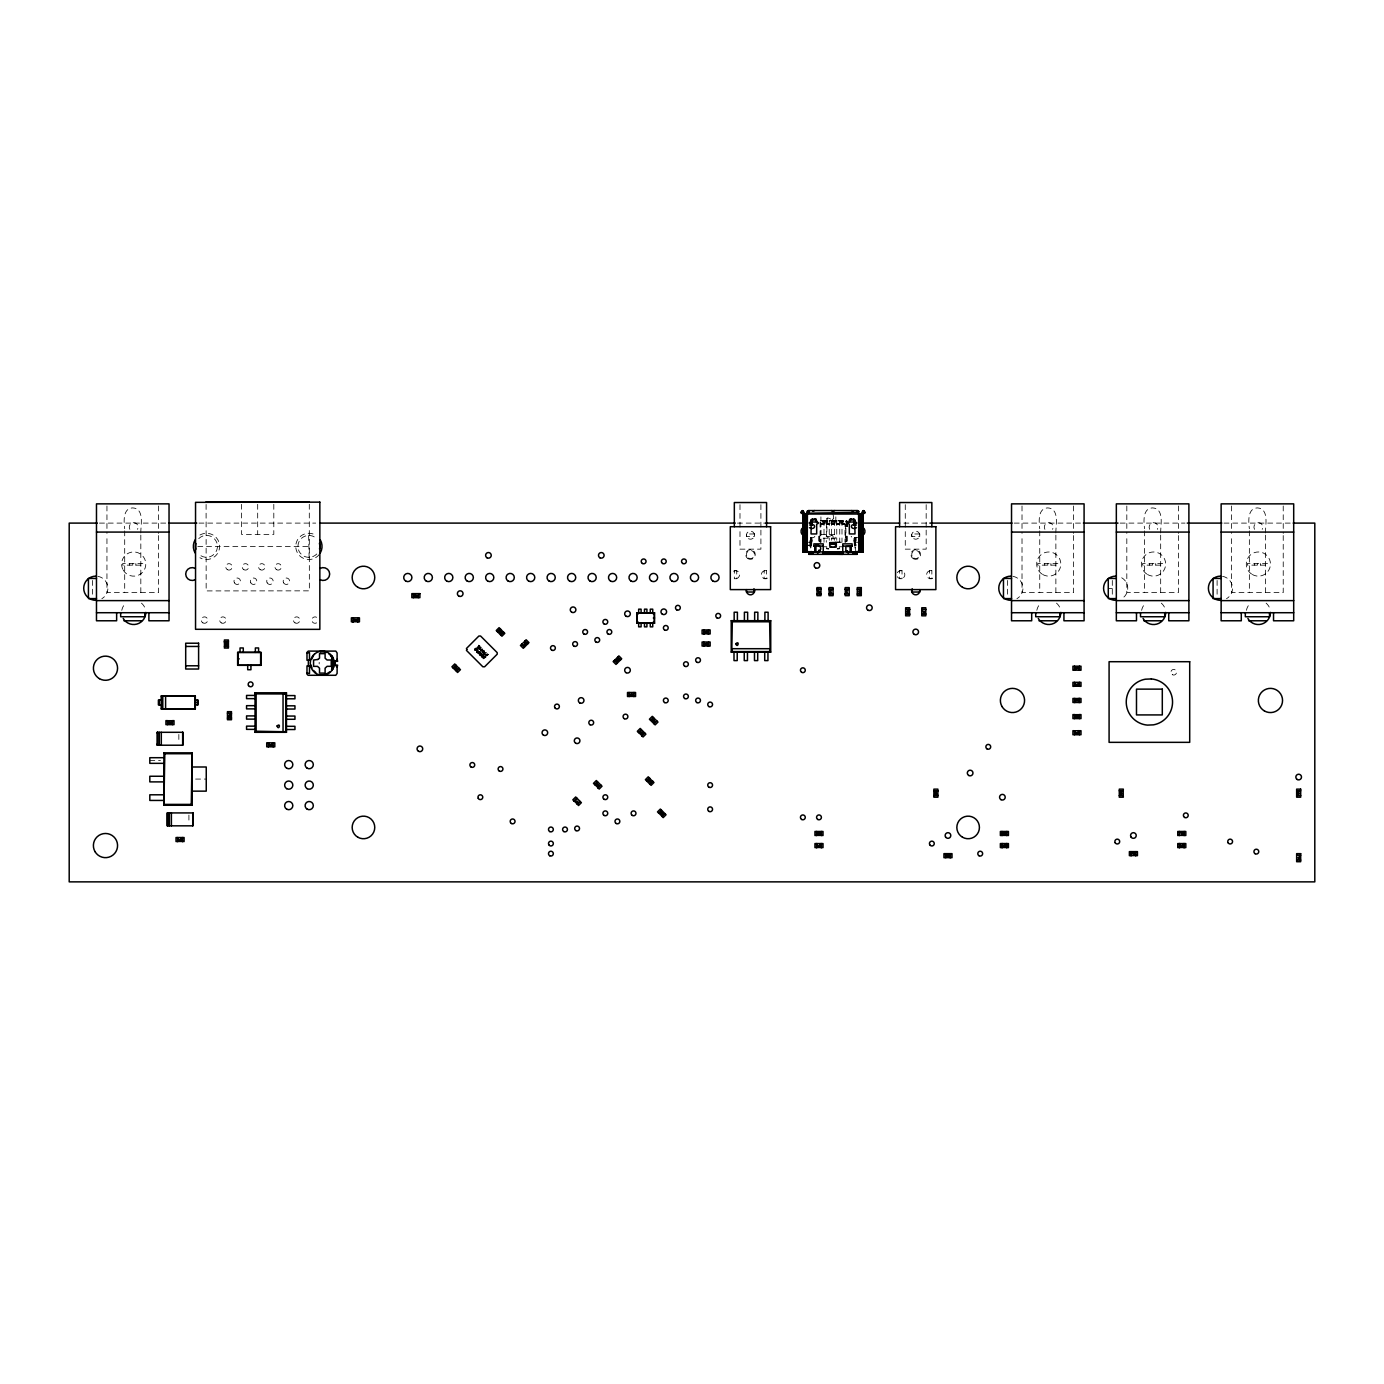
<?xml version="1.0" encoding="UTF-8"?>
<svg xmlns="http://www.w3.org/2000/svg" width="1384" height="1384" viewBox="0 0 1384 1384"><rect width="100%" height="100%" fill="white"/><g stroke="black" fill="none" stroke-linecap="round" stroke-linejoin="round"><path stroke-width="0.75" stroke-dasharray="5 3.75" d="M854.412 541.404L854.464 537.494L854.776 545.313L856.16 545.313L856.16 537.494M854.776 545.313L854.949 537.494L855.156 545.313L856.367 546.299M810.868 545.313L811.059 537.494L811.232 545.313L807.408 545.313L810.868 545.313L810.92 537.494M855.156 545.313L855.364 537.494L855.347 551.922M811.059 537.494L810.799 545.313L809.64 546.299M811.232 545.313L811.56 537.494L811.595 541.404M811.647 545.313L812.079 537.494L812.079 541.404M814.865 536.283L813.965 537.442L809.865 537.494L809.865 545.313M832.926 513.983C836.126 526.352 828.411 514.71 826.473 519.069L826.283 542.251M833.082 518.896L832.078 520.159M827.234 518.066L826.681 536.542M828.411 537.165L826.473 536.231M831.438 535.331L833.047 536.058L833.082 542.078M820.504 520.54L844.984 520.471M822.598 520.695L843.427 520.695M820.504 520.955L843.427 520.955M822.598 521.284L843.427 521.284M822.598 521.664L843.427 521.664M822.598 522.097L843.427 522.097M99.475 523.1L166.512 523.1M198.95 523.1L315.725 523.1M737.413 523.1L765.525 523.1M821.75 523.1L843.375 523.1M903.925 523.1L929.875 523.1M1014.212 523.1L1081.25 523.1M1120.175 523.1L1185.05 523.1M1223.975 523.1L1291.013 523.1M821.041 523.706L824.016 523.706L821.041 523.931M826.283 523.706L829.258 523.706L826.283 523.931M834.5 523.706L831.507 523.706L834.5 523.931M836.749 523.706L839.742 523.706L836.749 523.931M841.991 523.706L844.984 523.706L841.991 523.931M821.041 524.103L824.016 524.103M826.283 524.103L829.258 524.103M831.507 524.103L834.5 524.103M836.749 524.103L839.742 524.103M841.991 524.103L844.984 524.103M824.016 524.294L821.041 524.501L821.041 542.251M826.283 524.294L829.258 524.501M831.507 524.501L834.5 524.294M836.749 524.294L839.742 524.501M841.991 524.294L844.984 524.501L844.984 542.251M820.92 534.587L835.832 534.587L835.832 538.22L820.92 538.22M860.225 537.494L852.042 537.442L851.143 536.283M835.054 542.078L840.918 542.078M805.817 542.251L811.56 542.251M837.112 542.251L841.316 542.251M854.447 542.251L860.191 542.251M197.791 546.369L308.892 546.403M823.532 546.767L826.767 546.767L826.767 551.922M842.475 546.767L839.258 546.767L839.258 554.344M826.767 548.514L828.774 548.687M837.233 548.514L839.258 548.687M826.767 548.877L828.774 549.085M837.233 549.085L839.258 548.877M1108.273 588.511L1112.303 588.511M149.818 760.525L160.475 760.525M195.594 779.071L206.251 779.071M832.043 535.297L827.234 537.234M854.361 545.313L853.945 537.494L853.945 541.404M308.649 535.435L309.116 557.354M810.643 537.494L810.661 548.047M309.289 504.26L309.359 590.847L206.164 590.916L206.095 502.323M1283.227 505.973L1283.227 533.428M1283.227 535.539L1283.227 592.56L1231.622 592.56L1231.622 535.539M1265.478 532.978C1265.218 525.868 1269.509 508.62 1257.416 507.893C1247.157 508.136 1248.576 522.149 1249.354 528.723M1265.478 535.106L1265.478 592.56M1260.513 563.53L1260.513 565.139M1257.416 563.53L1257.416 565.139M1254.336 563.53L1254.336 565.139M1249.354 530.851L1249.354 592.56M1231.622 505.973L1231.622 533.428M1217.107 580.45L1217.107 597.248M1178.407 505.973L1178.407 533.428M1178.407 535.539L1178.407 592.56L1126.818 592.56L1126.818 535.539M1160.674 532.978C1160.415 525.868 1164.705 508.62 1152.612 507.893C1142.354 508.136 1143.755 522.149 1144.551 528.723M1160.674 535.106L1160.674 592.56M1155.709 563.53L1155.709 565.139M1152.612 563.53L1152.612 565.139M1149.533 563.53L1149.533 565.139M1144.551 530.851L1144.551 592.56M1126.818 505.973L1126.818 533.428M1112.303 580.45L1112.303 597.248M1073.603 505.973L1073.603 533.428M1073.603 535.539L1073.603 592.56L1022.015 592.56L1022.015 535.539M1055.871 532.978C1055.594 525.868 1059.884 508.62 1047.809 507.893C1037.55 508.136 1038.951 522.149 1039.747 528.723M1055.871 535.106L1055.871 592.56M1050.889 563.53L1050.889 565.139M1047.809 563.53L1047.809 565.139M1044.712 563.53L1044.712 565.139M1039.747 530.851L1039.747 592.56M1022.015 505.973L1022.015 533.428M1007.5 580.45L1007.5 597.248M926.173 504.658L926.173 527.961M926.173 530.089L926.173 549.154L905.274 549.154L905.274 530.089M905.274 504.658L905.274 527.961M855.087 537.494L854.931 548.047M847.06 536.196L847.06 542.251M846.904 536.196L846.904 542.251M846.645 536.196L846.645 542.251M846.316 536.196L846.316 542.251M845.918 528.134L845.918 542.251M845.503 524.103L845.503 542.251M841.991 520.471L841.991 542.251M839.742 520.471L839.742 542.251M836.749 520.471L836.749 540.279M835.832 516.855L835.832 520.471M834.5 520.471L834.5 540.279M831.507 520.471L831.507 540.279M829.258 520.471L829.258 540.279M824.016 520.471L824.016 542.251M820.92 516.855L820.92 520.471M820.504 522.097L820.504 542.251M820.089 522.097L820.089 542.251M819.709 536.196L819.709 542.251M819.363 536.196L819.363 542.251M819.12 536.196L819.12 542.251M818.947 536.196L818.947 542.251M811.076 542.251L811.076 551.922M760.906 504.658L760.906 527.961M760.906 530.089L760.906 549.154L739.99 549.154L739.99 530.089M739.99 504.658L739.99 527.961M273.807 504.312L273.807 534.397L241.56 534.397L241.56 504.312M257.683 504.312L257.683 534.397M188.916 815.072L188.916 823.688M178.847 734.454L178.847 743.052M158.555 505.973L158.555 533.428M158.555 535.539L158.555 592.56L106.949 592.56L106.949 535.539M140.822 532.978C140.545 525.868 144.836 508.62 132.76 507.893C122.484 508.136 123.903 522.149 124.698 528.723M140.822 535.106L140.822 592.56M135.84 563.53L135.84 565.139M132.76 563.53L132.76 565.139M129.663 563.53L129.663 565.139M124.698 530.851L124.698 592.56M106.949 505.973L106.949 533.428M92.451 580.45L92.451 597.248M319.323 554.379A13.148 13.148 0 0 1 301.366 557.164A13.148 13.148 0 0 1 297.802 539.345A13.148 13.148 0 0 1 315.465 535.02M199.936 535.02A13.148 13.148 0 0 1 219.641 546.403A13.148 13.148 0 0 1 199.936 557.769M897.316 572.682A4.031 4.031 0 0 1 903.406 571.609A4.031 4.031 0 0 1 903.406 577.785A4.031 4.031 0 0 1 897.316 576.713M932.66 578.183A4.031 4.031 0 0 1 926.605 574.689A4.031 4.031 0 0 1 932.66 571.194M733.52 571.194A4.031 4.031 0 0 1 739.575 574.689A4.031 4.031 0 0 1 733.52 578.183M767.376 578.183A4.031 4.031 0 0 1 761.338 574.689A4.031 4.031 0 0 1 767.376 571.194M316.625 622.869A3.218 3.218 0 0 1 311.798 620.084A3.218 3.218 0 0 1 316.625 617.299M1012.932 576.332A12.093 12.093 0 0 1 1016.911 598.718M1036.841 610.344A12.093 12.093 0 0 1 1040.993 603.147M1056.511 603.147A12.093 12.093 0 0 1 1060.663 610.344M1121.715 577.768A12.093 12.093 0 0 1 1121.715 598.718M1141.644 610.344A12.093 12.093 0 0 1 1145.796 603.147M1161.314 603.147A12.093 12.093 0 0 1 1165.466 610.344M1222.556 576.332A12.093 12.093 0 0 1 1226.518 598.718M1246.448 610.344A12.093 12.093 0 0 1 1250.617 603.147M1266.118 603.147A12.093 12.093 0 0 1 1270.27 610.344M97.883 576.332A12.093 12.093 0 0 1 101.845 598.718M121.792 610.344A12.093 12.093 0 0 1 125.944 603.147M141.462 603.147A12.093 12.093 0 0 1 145.614 610.344M1044.903 529.345A4.429 4.429 0 0 1 1048.743 522.685A4.429 4.429 0 0 1 1052.584 529.345M1149.723 529.345A4.429 4.429 0 0 1 1153.564 522.685A4.429 4.429 0 0 1 1157.405 529.345M1254.527 529.345A4.429 4.429 0 0 1 1258.367 522.685A4.429 4.429 0 0 1 1262.208 529.345M129.854 529.345A4.429 4.429 0 0 1 133.694 522.685A4.429 4.429 0 0 1 137.535 529.345M319.202 663.922A6.193 6.193 0 0 1 319.22 662.313M316.798 553.981A10.968 10.968 0 0 1 297.923 546.628L298.235 543.791A10.968 10.968 0 0 1 316.469 538.48M198.742 538.601A10.968 10.968 0 0 1 214.243 538.601A10.968 10.968 0 0 1 214.243 554.102A10.968 10.968 0 0 1 198.742 554.102M855.364 537.494L855.312 545.313L855.364 537.494M810.747 545.313L807.166 545.331L810.643 545.331M754.488 533.982L746.426 533.982L746.426 536.404L754.488 536.404L754.488 533.982M919.755 533.982L911.693 533.982L911.693 536.404L919.755 536.404L919.755 533.982M142.829 563.53L122.674 563.53L122.674 565.139L142.829 565.139L142.829 563.53M1057.878 563.53L1037.723 563.53L1037.723 565.139L1057.878 565.139L1057.878 563.53M1162.698 563.53L1142.544 563.53L1142.544 565.139L1162.698 565.139L1162.698 563.53M1267.502 563.53L1247.347 563.53L1247.347 565.139L1267.502 565.139L1267.502 563.53M736.738 570.658L734.333 570.658L734.333 578.72L736.738 578.72L736.738 570.658M766.58 570.658L764.158 570.658L764.158 578.72L766.58 578.72L766.58 570.658M902.022 570.658L899.6 570.658L899.6 578.72L902.022 578.72L902.022 570.658M931.847 570.658L929.425 570.658L929.425 578.72L931.847 578.72L931.847 570.658M913.302 558.721A4.844 4.844 0 0 0 920.568 554.534A4.844 4.844 0 0 0 913.302 550.348A4.844 4.844 0 0 0 913.302 558.721M748.035 558.721A4.844 4.844 0 0 0 755.283 554.534A4.844 4.844 0 0 0 748.035 550.348A4.844 4.844 0 0 0 748.035 558.721M1172.3 674.683A2.82 2.82 0 0 0 1176.538 672.243A2.82 2.82 0 0 0 1172.3 669.804A2.82 2.82 0 0 0 1172.3 674.683M913.717 538.687A4.031 4.031 0 0 0 919.755 535.193A4.031 4.031 0 0 0 913.717 531.698A4.031 4.031 0 0 0 913.717 538.687M748.433 538.687A4.031 4.031 0 0 0 754.488 535.193A4.031 4.031 0 0 0 748.433 531.698A4.031 4.031 0 0 0 748.433 538.687M227.374 569.672A3.218 3.218 0 0 0 232.218 566.869A3.218 3.218 0 0 0 227.374 564.084A3.218 3.218 0 0 0 227.374 569.672M234.415 582.837A3.218 3.218 0 0 0 240.003 582.837A3.218 3.218 0 0 0 237.218 577.993A3.218 3.218 0 0 0 234.415 582.837M243.826 569.672A3.218 3.218 0 0 0 248.67 566.869A3.218 3.218 0 0 0 243.826 564.084A3.218 3.218 0 0 0 243.826 569.672M250.781 582.837A3.218 3.218 0 0 0 256.369 582.837A3.218 3.218 0 0 0 253.583 577.993A3.218 3.218 0 0 0 250.781 582.837M260.192 569.672A3.218 3.218 0 0 0 265.036 566.869A3.218 3.218 0 0 0 260.192 564.084A3.218 3.218 0 0 0 260.192 569.672M267.147 582.837A3.218 3.218 0 0 0 272.735 582.837A3.218 3.218 0 0 0 269.949 577.993A3.218 3.218 0 0 0 267.147 582.837M276.558 569.672A3.218 3.218 0 0 0 281.402 566.869A3.218 3.218 0 0 0 276.558 564.084A3.218 3.218 0 0 0 276.558 569.672M283.599 582.837A3.218 3.218 0 0 0 289.187 582.837A3.218 3.218 0 0 0 286.401 577.993A3.218 3.218 0 0 0 283.599 582.837M202.877 622.869A3.218 3.218 0 0 0 207.704 620.084A3.218 3.218 0 0 0 202.877 617.299A3.218 3.218 0 0 0 202.877 622.869M221.25 622.869A3.218 3.218 0 0 0 226.094 620.084A3.218 3.218 0 0 0 221.25 617.299A3.218 3.218 0 0 0 221.25 622.869M295.017 622.869A3.218 3.218 0 0 0 299.861 620.084A3.218 3.218 0 0 0 295.017 617.299A3.218 3.218 0 0 0 295.017 622.869M1042.706 574.516A12.093 12.093 0 0 0 1060.836 564.049A12.093 12.093 0 0 0 1042.706 553.583A12.093 12.093 0 0 0 1042.706 574.516M1147.509 574.516A12.093 12.093 0 0 0 1165.657 564.049A12.093 12.093 0 0 0 1147.509 553.583A12.093 12.093 0 0 0 1147.509 574.516M1252.312 574.516A12.093 12.093 0 0 0 1270.46 564.049A12.093 12.093 0 0 0 1252.312 553.583A12.093 12.093 0 0 0 1252.312 574.516M123.228 570.104A12.093 12.093 0 0 0 144.178 570.104A12.093 12.093 0 0 0 133.694 551.957A12.093 12.093 0 0 0 123.228 570.104M748.433 558.029A4.031 4.031 0 0 0 754.488 554.534A4.031 4.031 0 0 0 748.433 551.04A4.031 4.031 0 0 0 748.433 558.029M913.717 558.029A4.031 4.031 0 0 0 919.755 554.534A4.031 4.031 0 0 0 913.717 551.04A4.031 4.031 0 0 0 913.717 558.029"/><path stroke-width="1.5" d="M863.235 525.384L863.235 514.035L865.138 512.461L863.581 510.592M863.201 525.245L863.235 514.035L802.772 514.035L800.834 512.426L802.391 510.558L805.194 513.983L804.986 551.922L805.938 551.472M802.772 525.384L802.772 514.035L802.772 551.922L863.235 551.922L863.235 537.407L863.097 551.922L862.941 539.552M803.412 547.804L803.36 551.922L803.101 537.494L802.928 551.922L802.928 514.035L802.772 525.314L802.928 514.035L803.101 525.228L803.36 514.035L803.412 517.772M524.813 644.806C524.83 641.224 524.778 646.57 525.557 644.079M227.114 642.487L225.557 642.263L227.218 642.263M935.065 794.676L936.743 794.745L935.169 794.918M1297.863 794.676L1298.832 794.779L1297.984 795.004M1299.507 856.021L1299.386 855.935M1004.957 845.088L1003.919 846.368L1004.888 844.932M1182.334 845.088L1181.296 846.368L1182.334 846.368L1181.4 846.264L1182.247 844.932M830.244 593.269L831.23 593.234L830.383 593.442M1120.486 794.814L1121.473 794.779L1120.625 795.004M836.317 545.071L834.293 547.078M860.813 514.035L863.633 510.558M731.219 620.689L732.309 621.779L731.773 651.587L770.179 651.587L769.642 621.779L770.732 620.689L770.732 652.123L731.219 652.123L731.219 620.689L770.732 620.689M706.567 631.537C706.532 634.564 705.927 630.377 706.446 631.277M706.567 643.629L705.632 644.806L706.584 644.615M1076.596 733.382C1079.036 730.683 1075.195 734.264 1077.531 733.347M807.201 513.464L807.426 511.059L808.827 510.558L857.198 510.558L858.807 511.561M846.904 526.128L846.904 521.284M230.159 716.774L230.263 717.621M924.46 612.852L924.564 613.7M1120.538 792.167L1120.625 791.267M271.212 745.474C269.378 746.08 272.735 742.637 270.382 745.474M631.986 695.131C631.242 694.768 632.263 693.211 631.986 695.166M819.743 593.598L819.76 592.698M818.532 832.857C819.536 833.306 818.238 835.711 819.345 832.822M1003.954 832.857L1004.888 832.701L1003.988 834.016M1076.423 667.642C1077.755 667.711 1076.043 670.6 1077.34 667.538M1077.427 684.976C1075.679 685.305 1078.897 682.053 1076.596 685.011M1076.51 699.82C1077.461 700.096 1076.268 702.795 1077.34 699.785M1076.423 716.012C1077.582 716.185 1076.181 718.971 1077.34 715.909M1132.856 853.063C1134.101 853.149 1132.562 856.039 1133.773 852.976M526.577 643.266L525.712 642.833L526.439 643.301M818.93 550.123C822.667 551.195 820.349 541.611 813.896 546.282L813.896 543.86L823.255 543.86L823.255 554.344M501.994 632.332L501.977 632.436M642.903 733.191L642.972 733.209M818.221 590.311L818.636 589.497L818.394 590.362M486.009 652.66L484.054 653.698L484.832 654.805L483.967 653.559M478.726 645.498L479.746 646.293M483.258 650.947C486.476 652.106 479.539 653.456 483.864 650.653L482.497 652.245L484.141 651.881M168.07 723.417L168.969 723.399M268.842 745.474L269.759 745.543M704.197 644.702L705.044 644.806M820.954 832.787L819.985 832.787M949.96 854.931L949.043 854.983M1006.376 832.787L1005.476 832.805M1075.057 685.132L1075.904 685.132M1078.932 699.768L1077.98 699.768M1078.932 715.891L1077.98 715.891M1075.057 733.503L1075.904 733.503M1135.364 852.959L1134.413 852.873M1183.753 832.787L1182.836 832.701M230.159 715.251C229.882 716.739 227.253 714.611 230.142 716.082M908.302 611.33L908.44 612.264L908.302 611.209M935.307 793.724C935.48 792.478 938.196 794.139 935.203 792.807M1078.032 667.538L1078.932 667.451M1298.088 793.724C1299.092 793.067 1300.32 793.205 1298.002 793.638M1299.316 857.215C1298.33 857.942 1297.102 857.769 1299.351 857.215M272.129 744.125L272.008 744.229M523.117 644.633L524.103 645.601M615.811 660.566L616.814 661.725M332.091 670.167L333.561 667.382M500.454 632.678C499.935 631.883 502.686 630.827 499.78 632.142M577.093 802.028C577.82 800.661 577.889 800.955 577.042 801.976M641.553 733.555C640.775 732.378 643.802 731.773 640.878 732.914M653.646 721.462C652.902 720.337 655.964 719.697 652.971 720.822M649.546 781.856C649.096 781.043 651.916 780.005 648.94 781.285M818.411 551.922L820.124 550.711M807.426 511.059L807.201 551.922M807.27 513.204L857.198 512.443L858.807 513.464M812.91 511.302L814.467 510.558M833.151 511.302L834.708 510.558M801.007 512.564L802.547 510.696M801.198 512.72L802.755 510.869M801.457 512.945L802.997 511.077M801.751 513.187L803.308 511.319M802.08 513.447L803.62 511.596M475.283 649.01C474.02 652.227 478.708 647.47 475.542 648.767M476.961 650.688L476.719 651.76L477.791 651.518M478.172 651.362C476.338 645.255 476.823 656.812 477.221 650.445M479.712 652.937C480.888 649.753 476.407 654.528 479.469 653.179M481.39 654.615C482.722 650.947 477.584 656.518 481.234 654.995C483.587 651.518 477.722 655.774 481.13 654.857M481.995 655.722C480.715 658.922 485.421 654.165 482.238 655.462M333.596 664.562L332.402 665.462A2.474 2.474 0 0 0 332.402 660.791L333.596 661.708M312.507 656.241L314.652 653.94M636.83 623.25L636.83 612.766L654.563 612.766L654.563 623.25L636.83 623.25L638.059 621.935M653.334 614.081L654.563 612.766M161.201 708.919L195.317 708.919L195.317 696.031L161.201 696.031L161.201 708.919L195.317 708.919M161.201 696.031L195.317 696.031M237.633 665.289L261.005 665.289L261.005 652.4L237.633 652.4L237.633 665.289L261.005 665.289M237.633 652.4L261.005 652.4M192.151 805.263L191.286 804.398L192.151 752.861L163.935 752.861L163.935 805.263L192.151 805.263L192.151 752.861M163.935 805.263L164.8 753.726L163.935 752.861M286.471 692.796L286.471 732.309L255.037 732.309L255.037 692.796L286.471 692.796L285.329 693.955L256.127 693.886L256.127 731.219L285.934 731.773L285.934 693.349L283.045 693.886L283.045 731.219M255.037 732.309L256.178 731.167M181.339 838.946L182.169 839.188L181.321 838.963M453.052 667.936L455.89 665.081L459.228 668.576M456.097 665.444L454.765 663.939L451.911 666.794L457.602 672.486L460.457 669.631L458.952 668.299M457.672 668.749L456.599 669.839L457.758 668.835M456.461 671.344L459.315 668.507M497.392 631.658L500.247 628.803L503.586 632.298L500.818 635.066M497.669 631.934L500.524 629.08L499.105 627.661L496.251 630.516L501.942 636.207L504.797 633.353L503.378 631.934L500.524 634.789M499.036 631.398L499.935 630.343M484.884 656.881L483.258 658.49L485.006 656.985M521.647 644.39L525.072 640.965L527.84 643.75M614.652 660.237L613.147 661.569L616.001 664.424L621.693 658.732L618.856 655.878L617.506 657.383M617.783 657.089L614.375 660.514L617.143 663.282M638.474 732.43L641.328 729.576M650.567 720.337L653.421 717.483M638.768 732.707L637.332 731.288L640.187 728.434L645.896 734.143L643.041 736.98L641.692 735.475M653.629 717.846L652.279 716.341L649.425 719.196L655.134 724.887L657.988 722.05L656.483 720.701M640.048 732.101L641.017 731.133M652.141 720.009L653.11 719.023M573.979 800.955L576.834 798.101M574.256 801.232L572.838 799.814L575.692 796.959L581.384 802.668L578.547 805.523L577.197 804M575.623 800.696L576.523 799.658M641.899 735.856L644.754 733.001M653.992 723.745L656.846 720.908L653.334 717.569M594.618 784.503L597.473 781.666M594.895 784.797L593.476 783.361L596.331 780.524L602.023 786.216L599.186 789.07L597.836 787.565M596.175 784.174L597.334 783.171L596.262 784.261M577.405 804.381L580.242 801.526M731.219 652.123L732.378 650.982M598.044 787.928L600.881 785.074M646.536 780.801L649.39 777.946M646.83 781.078L649.667 778.24L648.248 776.805L645.394 779.659L651.103 785.368L653.957 782.514L652.521 781.078L649.667 783.932M649.961 784.226L652.816 781.372M658.628 813.048L661.483 810.194M658.922 813.325L657.486 811.906L660.341 809.052L666.05 814.761L663.196 817.615L661.846 816.093M660.203 812.719L661.344 811.716L660.272 812.789M662.054 816.473L664.908 813.619M1005.684 845.001L1006.531 845.243L1005.666 845.001M169.488 723.261C170.751 720.251 169.367 723.209 170.543 723.417M1182.247 832.857C1180.95 835.832 1182.351 832.874 1181.209 832.701M705.736 644.702L706.446 643.37M948.351 854.983C947.002 858.08 948.801 855.122 947.469 855.087M1004.784 832.822L1003.85 833.981M633.422 695.149L633.267 695.201M846.108 521.803L847.06 522.097M306.988 653.248L309.48 652.608L309.48 660.255L306.988 660.255L306.988 652.383L308.251 651.103L335.828 651.103L337.108 652.971L337.108 660.791L334.876 660.791L334.876 665.652L337.108 665.652L337.108 673.437L335.793 675.288L308.113 675.288L306.988 674.181L306.988 665.894L309.48 665.894L309.48 673.524L306.988 672.901M357.262 620.62L357.539 619.305L357.055 620.551M181.91 840.313L181.944 839.448L181.702 840.365M817.217 832.666L817.148 833.67L817.338 832.666M1075.212 715.77L1075.299 717.448L1075.472 715.77M1131.645 852.821L1131.576 853.824L1131.904 852.838M272.579 745.492L272.406 745.63M1075.23 667.503L1075.385 669.077L1075.472 667.399M1075.23 699.75L1075.143 700.65L1075.472 699.647M935.151 792.184L935.203 791.267M808.412 551.922L808.965 554.344M414.439 594.809L414.335 596.331M168.537 721.791L168.433 723.313M1134.845 854.499L1134.949 852.959M269.205 744.108L269.205 745.474M629.997 693.799L629.997 695.166M178.519 838.842L178.519 840.209M1078.517 668.922L1078.396 667.538M1075.42 683.644L1075.42 685.011M1078.517 701.169L1078.517 699.785M1078.517 717.293L1078.517 715.909M1075.42 732.015L1075.42 733.382M817.442 844.88L817.442 846.264M949.51 856.367L949.407 854.983M1002.864 844.88L1002.864 846.264M859.931 591.054C858.893 592.421 857.786 591.193 859.966 591.176M924.426 611.209C924.477 612.558 921.433 610.863 924.408 612.264M1120.677 793.638C1120.867 792.79 1123.67 793.932 1120.642 792.807M1002.656 832.666L1002.76 832.666M946.327 854.949L946.241 854.949M1180.016 832.666L1180.137 832.666M817.01 551.922L819.397 551.593M803.17 527.736C800.333 528.29 800.333 534.432 803.17 534.985M862.837 534.985C865.675 534.432 865.675 528.29 862.837 527.736M816.681 522.097L815.695 518.983L811.214 519.848L811.041 533.947L816.681 533.947L816.681 524.103C824.795 521.284 802.91 521.284 811.041 524.103M854.983 524.103C863.097 521.284 841.212 521.284 849.326 524.103L849.326 533.947L854.983 533.947L854.793 519.848L850.381 518.965L849.326 522.097M241.56 502.202L206.095 502.15L309.289 502.15L206.095 502.15M97.312 523.1L69.2 523.1L69.2 881.867L1314.8 881.867L1314.8 523.1L1293.175 523.1M168.675 523.1L196.787 523.1M320.05 523.1L735.25 523.1M765.525 523.1L804.45 523.1M862.837 523.1L899.6 523.1M929.875 523.1L1012.05 523.1M1083.412 523.1L1118.013 523.1M1187.213 523.1L1221.812 523.1M809.865 525.228C816.543 522.304 815.885 531.006 809.467 527.736M856.16 525.228C849.465 522.304 850.122 531.006 856.54 527.736M96.482 532.079L169.038 532.079M1011.531 532.079L1084.087 532.079M1116.334 532.079L1188.891 532.079M1221.138 532.079L1293.694 532.079M802.858 537.494L802.928 551.922L803.516 537.494M829.708 543.064L836.317 543.064M829.708 543.462L836.317 543.462M829.708 543.791L836.317 543.791M829.708 544.05L836.317 544.05M829.708 544.206L836.317 544.258M813.896 546.109L823.255 546.109M842.769 546.109L852.111 546.109M829.708 547.078L836.317 547.078L836.317 542.493L829.708 542.649L829.708 545.556L831.715 547.078M845.901 550.711L847.596 551.213L845.901 550.711L845.814 546.507L852.111 546.282L852.111 543.86L842.769 543.86L842.769 554.344L823.255 554.015M818.411 551.213L819.812 551.213M805.747 551.662L809.156 551.662M846.212 551.213L848.997 551.922M856.661 551.472L861.021 551.922L861.021 514.035M823.255 552.545L842.769 552.545M823.255 553.133L842.769 553.133M823.255 553.635L842.769 553.635M88.42 578.443L96.482 578.443M1003.469 578.443L1011.531 578.443M1108.273 578.443L1116.334 578.443M1221.138 578.443L1213.076 578.443L1213.076 598.597L1221.138 598.597M820.989 589.203L816.958 589.203L817.079 594.047L820.989 594.047M833.082 589.203L829.051 589.203L829.172 594.047L833.082 594.047M845.174 589.203L849.205 589.203M857.267 589.203L861.298 589.203M816.958 589.601L816.958 587.594L820.989 587.594L820.989 595.656L816.958 595.656L817.079 593.632M829.051 589.601L829.051 587.594L833.082 587.594L833.082 595.656L829.051 595.656L829.172 593.632M845.295 589.601L845.174 587.594L849.205 587.594L849.205 595.656L845.174 595.656L845.295 593.632M830.4 590.189L831.767 590.086M846.524 590.086L847.89 590.086M819.657 592.006C816.664 590.466 819.484 592.715 819.622 591.176M819.657 593.165L818.273 593.165M859.966 593.165L858.582 593.165M845.174 594.047L849.205 594.047M857.267 594.047L861.298 594.047M416.325 596.331L415.702 594.843L416.428 596.296M88.42 598.597L96.482 598.597M1003.469 598.597L1011.531 598.597M1108.273 598.597L1116.334 598.597M96.482 600.621L169.038 600.621M1011.531 600.621L1084.087 600.621M1116.334 600.621L1188.891 600.621M1221.138 600.621L1293.694 600.621M905.655 609.358L909.686 609.358M921.779 609.358L925.809 609.358L925.688 614.202L921.779 614.202M909.565 609.756L909.686 607.749L905.655 607.749L905.655 615.811L909.686 615.811L909.565 613.787M925.688 609.756L925.809 607.749L921.779 607.749L921.779 615.811L925.809 615.811L925.809 613.787M96.482 612.714L169.038 612.714M1011.531 612.714L1084.087 612.714M1116.334 612.714L1188.891 612.714M1221.138 612.714L1293.694 612.714M908.336 613.32L906.97 613.32M924.46 613.32L923.093 613.32M905.655 614.202L909.686 614.202M653.334 618.008L654.563 618.008M123.903 620.776L141.6 620.776M1038.969 620.776L1056.649 620.776M1143.772 620.776L1161.453 620.776M1248.576 620.776L1266.274 620.776M352.989 621.727L357.833 621.727M732.309 621.779L769.642 621.779M703.695 633.837L708.522 633.837M228.429 641.605L224.398 641.605L224.502 646.449L228.429 646.449M224.398 642.02L224.398 639.996L228.429 639.996L228.429 648.058L224.398 648.058L224.502 646.051M227.097 645.567L225.713 645.567M704.093 646.051L702.086 646.051L702.086 642.02L710.148 642.02L710.148 646.051L708.124 646.051M185.698 646.449L198.604 646.449M732.309 648.698L769.642 648.698M237.633 658.853L239.242 658.853M337.108 659.234L337.627 661.327L335.274 661.327L335.274 665.15L337.627 665.15L337.108 667.036M185.698 665.791L198.604 665.791M1074.953 670.237L1072.929 670.237L1072.929 666.206L1080.991 666.206L1080.991 670.237L1078.984 670.237M1074.555 686.239L1079.382 686.239M255.037 695.425L246.56 695.425L246.56 698.643L255.037 698.643M286.471 695.581L294.948 695.581L294.948 698.816L286.471 698.816M629.114 696.394L633.958 696.394M161.201 700.062L158.399 700.062L158.399 704.889L161.201 704.889M195.317 700.062L198.137 700.062L198.137 704.889L195.317 704.889M197.133 702.484L198.137 702.484M255.037 705.667L246.56 705.667L246.56 708.885L255.037 708.885M286.471 705.823L294.948 705.823L294.948 709.041L286.471 709.041M227.46 713.279L231.491 713.279L231.37 718.123L227.46 718.123M231.37 713.677L231.491 711.67L227.46 711.67L227.46 719.732L231.491 719.732L231.491 717.708M1074.555 714.698L1079.382 714.698M255.037 715.909L246.56 715.909L246.56 719.126L255.037 719.126M286.471 716.064L294.948 716.064L294.948 719.282L286.471 719.282M230.159 717.137L228.62 717.137L230.159 717.241M167.55 720.735L172.395 720.735M255.037 726.133L246.56 726.133L246.56 729.368L255.037 729.368M286.471 726.306L294.948 726.306L294.948 729.524L286.471 729.524M1074.953 730.804L1072.929 730.7L1072.929 734.731L1080.991 734.731L1080.991 730.7L1078.984 730.804M268.738 742.897L266.731 742.793L266.731 746.824L274.793 746.824L274.793 742.793L272.769 742.897M157.084 744.177L157.395 745.215M164.8 753.726L191.286 753.726M163.935 757.705L149.818 757.705L149.818 763.345L163.935 763.345M192.151 766.995L206.251 766.995L206.251 791.146L192.151 791.146M163.935 776.251L149.818 776.251L149.818 781.891L163.935 781.891M933.871 790.766L937.902 790.766L937.781 795.592L933.871 795.592M1119.293 790.766L1123.324 790.766M1296.652 790.766L1300.683 790.766M937.781 791.164L937.902 789.139L933.871 789.139L933.871 797.201L937.902 797.201L937.902 795.194M1123.22 791.164L1123.324 789.139L1119.293 789.139L1119.293 797.201L1123.324 797.201L1123.22 795.194M935.203 791.734L936.587 791.631M1120.625 791.631L1122.009 791.631M1298.002 791.631L1299.368 791.631M163.935 794.797L149.818 794.797L149.818 800.436L163.935 800.436M1119.293 795.592L1123.324 795.592M1296.652 795.592L1300.683 795.592M164.8 804.398L191.286 804.398M816.56 835.382L821.404 835.382M1001.981 835.382L1006.825 835.382M1179.358 835.382L1184.185 835.382M177.636 841.437L182.48 841.437M816.56 847.475L821.404 847.475M1001.981 847.475L1006.825 847.475M1179.358 847.475L1184.202 847.475M1296.652 855.26L1300.683 855.26M1130.987 855.554L1135.814 855.554M945.964 857.682L943.94 857.682L943.94 853.651L952.002 853.651L952.002 857.682L949.995 857.682M1297.984 859.222L1299.351 859.222M1296.652 860.087L1300.683 860.087M851.558 510.558L853.115 511.302M831.317 510.558L832.874 511.302M847.613 551.922L846.61 551.593M501.285 633.803L501.319 633.699M654.459 722.483L654.909 721.618L654.424 722.344M577.872 803.118L578.356 802.253L577.924 803.014M642.28 734.523L643.318 733.866L642.332 734.437M598.424 786.614L599.168 785.956L598.407 786.458M631.883 693.851L632.021 693.851M769.573 650.982L770.732 652.123M617.714 657.019L620.568 659.874M638.56 732.344L641.986 735.769M524.796 641.259L526.128 639.754L528.982 642.608L523.29 648.3L520.436 645.446L521.941 644.114M521.578 644.304L524.432 647.158M649.304 778.033L652.729 781.441M658.715 812.962L662.14 816.387M594.705 784.417L598.13 787.842M574.066 800.869L577.491 804.294M255.037 692.796L256.178 693.955M285.329 731.167L286.471 732.309M653.334 621.935L654.563 623.25M636.83 612.766L638.059 614.081M863.46 510.696L865 512.564M863.27 510.869L864.81 512.72M863.01 511.077L864.55 512.945M862.716 511.319L864.256 513.187M862.388 511.596L863.927 513.447M331.555 655.549L333.233 658.196M331.053 655.964L333.509 661.31L331.572 669.787A11.349 11.349 0 0 0 333.509 661.31M846.973 521.803L846.316 520.955L846.904 522.097M846.558 521.474L846.645 526.128M863.166 525.228L863.097 514.035L863.235 551.922L863.235 514.035M802.772 514.035L802.772 525.314M1273.539 612.714L1273.539 620.776L1293.694 620.776L1293.694 503.863L1221.138 503.863L1221.138 620.776L1241.292 620.776L1241.292 612.714M1269.509 612.714L1269.509 616.745L1245.323 616.745L1245.323 612.714M1184.185 831.473L1184.185 835.503M1184.202 843.565L1184.202 847.596M1183.787 835.382L1185.811 835.503L1185.811 831.473L1177.749 831.473L1177.749 835.503L1179.756 835.382M1183.787 843.565L1183.787 847.596L1185.811 847.596L1185.811 843.565L1177.749 843.565L1177.749 847.596L1179.756 847.596L1179.756 843.565M1183.32 832.805L1183.216 834.344L1183.216 832.805M1179.358 831.473L1179.358 835.503M1179.358 843.565L1179.358 847.596M1168.736 612.714L1168.736 620.776L1188.891 620.776L1188.891 503.863L1116.334 503.863L1116.334 620.776L1136.489 620.776L1136.489 612.714M1164.705 612.714L1164.705 616.745L1140.52 616.745L1140.52 612.714M1135.814 851.627L1135.814 855.658M1135.416 855.554L1137.44 855.658L1137.44 851.627L1129.379 851.627L1129.379 855.658L1131.385 855.554M1130.987 851.627L1130.987 855.658M1123.22 790.766L1123.22 795.592M1108.273 578.789L1108.273 597.248M1079.382 666.206L1079.382 670.237L1074.555 670.115L1074.555 666.206M1079.382 682.329L1079.382 686.36M1079.382 702.484L1079.382 698.453L1074.555 698.574L1074.555 702.484M1079.382 714.577L1079.382 718.607M1079.382 734.731L1079.382 730.7L1074.555 730.804L1074.555 734.731M1078.984 686.239L1080.991 686.36L1080.991 682.329L1072.929 682.329L1072.929 686.36L1074.953 686.239M1078.984 702.484L1078.984 698.453L1080.991 698.453L1080.991 702.484L1072.929 702.484L1072.929 698.453L1074.953 698.453L1074.953 702.484M1078.984 714.698L1080.991 714.577L1080.991 718.607L1072.929 718.607L1072.929 714.577L1074.953 714.698M1074.555 682.329L1074.555 686.36M1074.555 714.577L1074.555 718.607M1063.933 612.714L1063.933 620.776L1084.087 620.776L1084.087 503.863L1011.531 503.863L1011.531 620.776L1031.686 620.776L1031.686 612.714M1059.902 612.714L1059.902 616.745L1035.716 616.745L1035.716 612.714M1006.825 831.473L1006.825 835.503M1006.825 843.565L1006.825 847.596M1006.428 835.382L1008.434 835.503L1008.434 831.473L1000.372 831.473L1000.372 835.503L1002.397 835.382M1006.428 843.565L1006.428 847.596L1008.434 847.596L1008.434 843.565L1000.372 843.565L1000.372 847.596L1002.397 847.596L1002.397 843.565M1005.96 832.805L1005.839 834.344L1005.839 832.805M1003.469 578.789L1003.469 597.248M1001.981 831.473L1001.981 835.503M1001.981 843.565L1001.981 847.596M950.393 853.651L950.393 857.682L945.549 857.561L945.549 853.651M931.847 526.716L931.847 502.53L899.6 502.53L899.6 526.716M919.755 589.601L919.755 592.023L911.693 592.023L911.693 589.601M909.565 609.358L909.565 614.202M862.647 514.035L862.647 551.922M861.938 514.035L861.938 551.922M859.948 514.035L859.948 551.922M858.582 511.059L858.807 551.922M858.339 510.852L858.339 512.737M857.993 510.696L857.993 512.582M857.613 510.592L857.613 512.478M857.198 510.558L857.198 512.443M857.198 551.922L857.198 554.344L808.827 554.344L808.827 551.922M857.042 551.922L857.042 554.344M856.592 551.922L856.592 554.344M855.9 551.922L855.9 554.344M855.364 521.491L855.364 525.228M854.983 551.922L854.983 554.344M854.464 521.491L854.464 525.228M853.945 521.491L853.945 525.228M853.911 551.922L853.911 554.344M853.357 518.844L854.983 521.318L854.291 519.19L853.357 519.917C850.157 518.602 848.427 522.789 849.517 519.848L850.641 518.879L850.952 519.917L850.952 518.844M852.752 551.922L852.752 554.344M851.195 546.282L851.195 551.922M850.883 546.282L850.883 551.922M850.572 546.282L850.572 551.922M850.278 546.282L850.278 551.922M848.34 551.922L848.34 554.344M847.06 521.664L847.06 526.128M845.295 589.203L845.295 594.047M821.404 831.473L821.404 835.503M821.404 843.565L821.404 847.596M820.989 835.382L823.013 835.503L823.013 831.473L814.951 831.473L814.951 835.503L816.958 835.382M820.989 843.565L820.989 847.596L823.013 847.596L823.013 843.565L814.951 843.565L814.951 847.596L816.958 847.596L816.958 843.565M817.667 551.922L817.667 554.344M816.56 831.473L816.56 835.503M816.56 843.565L816.56 847.596M815.73 546.282L815.73 551.922M815.453 546.282L815.453 551.922M815.072 518.844L816.681 521.318L816.006 519.19L815.072 519.917C811.854 518.602 810.142 522.789 811.214 519.848L812.339 518.879L812.65 519.917L812.65 518.844M815.141 546.282L815.141 551.922M814.813 546.282L814.813 551.922M813.256 551.922L813.256 554.344M812.079 521.491L812.079 525.228M812.114 551.922L812.114 554.344M811.56 521.491L811.56 525.228M811.041 551.922L811.041 554.344M810.643 521.491L810.643 525.228M810.124 551.922L810.124 554.344M809.415 551.922L809.415 554.344M808.827 510.558L808.827 512.443M808.394 510.592L808.394 512.478M808.014 510.696L808.014 512.582M807.685 510.852L807.685 512.737M806.059 514.035L806.059 551.922M804.069 514.035L804.069 551.922M803.36 514.035L803.36 551.922M768.103 620.689L768.103 612.23L764.885 612.23L764.885 620.689M767.947 652.123L767.947 660.601L764.712 660.601L764.712 652.123M766.58 526.716L766.58 502.53L734.333 502.53L734.333 526.716M757.861 620.689L757.861 612.23L754.643 612.23L754.643 620.689M757.705 652.123L757.705 660.601L754.488 660.601L754.488 652.123M754.488 589.601L754.488 592.023L746.426 592.023L746.426 589.601M747.637 620.689L747.637 612.23L744.402 612.23L744.402 620.689M747.464 652.123L747.464 660.601L744.246 660.601L744.246 652.123M737.395 620.689L737.395 612.23L734.16 612.23L734.16 620.689M737.222 652.123L737.222 660.601L734.004 660.601L734.004 652.123M708.522 629.928L708.522 633.958M708.522 642.02L708.522 646.051L703.695 645.93L703.695 642.02M708.124 633.837L710.148 633.958L710.148 629.928L702.086 629.928L702.086 633.958L704.093 633.837M704.681 632.609L704.681 631.087L704.56 632.609M704.681 644.702L704.681 643.179L704.56 644.702M703.695 629.928L703.695 633.958M652.729 612.766L652.729 609.168L650.272 609.168L650.272 612.766M652.729 623.25L652.729 626.848L650.272 626.848L650.272 623.25M646.916 612.766L646.916 609.168L644.477 609.168L644.477 612.766M646.916 623.25L646.916 626.848L644.477 626.848L644.477 623.25M641.103 612.766L641.103 609.168L638.664 609.168L638.664 612.766M641.103 623.25L641.103 626.848L638.664 626.848L638.664 623.25M633.958 692.484L633.958 696.515M633.543 696.394L635.567 696.515L635.567 692.484L627.506 692.484L627.506 696.515L629.512 696.394M629.114 692.484L629.114 696.515M418.297 593.632L418.297 597.663M413.453 593.632L413.453 597.663M357.833 617.818L357.833 621.848M357.418 621.727L359.442 621.848L359.442 617.818L351.38 617.818L351.38 621.848L353.387 621.727M353.975 620.516L353.975 618.994L353.854 620.516M352.989 617.818L352.989 621.848M332.402 656.864L332.402 669.596M308.355 660.255L308.355 665.894M273.167 746.824L273.167 742.793L268.34 742.897L268.34 746.824M260.625 652.781L260.625 664.908M258.583 652.4L258.583 647.954L255.365 647.954L255.365 652.4M250.937 665.289L250.937 669.735L247.701 669.735L247.701 665.289M243.273 652.4L243.273 647.954L240.037 647.954L240.037 652.4M238.013 652.781L238.013 664.908M197.324 700.062L197.324 704.889M194.781 696.567L194.781 708.383M192.739 812.927L192.739 825.833M182.653 732.309L182.653 745.215M182.48 837.528L182.48 841.558M182.065 841.437L184.089 841.558L184.089 837.528L176.028 837.528L176.028 841.558L178.034 841.437M177.636 837.528L177.636 841.558M172.395 720.614L172.395 724.645M171.997 720.735L174.003 720.614L174.003 724.645L165.942 724.645L165.942 720.614L167.966 720.735M171.391 812.927L171.391 825.833M169.367 812.927L169.367 825.833M167.827 812.927L167.827 825.833M167.55 720.614L167.55 724.645M167.464 812.927L167.464 825.833M165.596 696.567L165.596 708.383M162.793 696.567L162.793 708.383M161.738 696.567L161.738 708.383M161.305 732.309L161.305 745.215M159.195 700.062L159.195 704.889M159.298 732.309L159.298 745.215M157.741 732.309L157.741 745.215M157.395 732.309L157.395 733.33M148.884 612.714L148.884 620.776L169.038 620.776L169.038 503.863L96.482 503.863L96.482 620.776L116.637 620.776L116.637 612.714M144.853 612.714L144.853 616.745L120.668 616.745L120.668 612.714M88.42 578.789L88.42 597.248M320.275 539.829A13.148 13.148 0 0 1 320.275 552.96M195.109 552.96A13.148 13.148 0 0 1 195.109 539.829M919.755 590.812A4.031 4.031 0 0 1 914.686 594.705A4.031 4.031 0 0 1 912.229 588.806M753.934 588.806A4.031 4.031 0 0 1 751.495 594.705A4.031 4.031 0 0 1 746.426 590.812M320.015 568.461A6.453 6.453 0 0 1 329.686 574.049A6.453 6.453 0 0 1 320.015 579.637M195.369 579.637A6.453 6.453 0 0 1 185.698 574.049A6.453 6.453 0 0 1 195.369 568.461M1010.856 600.327A12.093 12.093 0 0 1 998.764 588.235A12.093 12.093 0 0 1 1010.856 576.142M1060.836 612.42A12.093 12.093 0 0 1 1038.277 618.475M1115.66 600.327A12.093 12.093 0 0 1 1103.567 588.235A12.093 12.093 0 0 1 1115.66 576.142M1165.657 612.42A12.093 12.093 0 0 1 1143.08 618.475M1220.48 600.327A12.093 12.093 0 0 1 1208.388 588.235A12.093 12.093 0 0 1 1220.48 576.142M1270.46 612.42A12.093 12.093 0 0 1 1247.884 618.475M95.807 600.327A12.093 12.093 0 0 1 83.715 588.235A12.093 12.093 0 0 1 95.807 576.142M145.787 612.42A12.093 12.093 0 0 1 123.228 618.475M329.548 671.949A11.349 11.349 0 0 1 324.202 674.406M315.725 672.451A11.349 11.349 0 0 1 313.562 670.444M311.988 667.936A11.349 11.349 0 0 1 311.106 665.098M311.659 659.251A11.349 11.349 0 0 1 313.043 656.621M320.413 652.002A11.349 11.349 0 0 1 326.261 652.556M328.89 653.94A11.349 11.349 0 0 1 332.627 658.473M319.41 543.324A10.968 10.968 0 0 1 319.531 548.998M195.905 549.188A10.968 10.968 0 0 1 195.905 543.514M802.789 537.442L802.772 551.922L802.807 537.476M229.312 714.006L230.28 714.196L229.312 714.006M482.013 650.497C480.283 651.276 483.535 647.193 482.013 650.497M847.354 593.234L846.368 593.269L847.354 593.234M859.135 589.93L859.931 590.484L859.256 589.895M907.506 610.084L908.475 610.275L907.506 610.084M1298.521 855.987L1298.521 855.987M617.662 660.047L617.645 661.05L618.371 660.306L616.728 659.701L617.662 660.047M479.02 648.629C479.694 649.684 482.514 646.812 479.798 647.539A2.232 2.232 0 0 0 479.175 648.231L479.02 648.629M454.748 666.656L455.82 666.95L454.852 666.673M651.12 782.496C649.338 784.071 652.66 780.68 651.12 782.496M663.213 814.761C660.981 816.301 664.822 812.512 663.213 814.761M481.857 650.497L480.853 650.342L481.857 650.497M525.211 642.574L525.28 642.401M617.921 658.697L619.236 659.493L617.921 658.697M579.066 802.132L579.066 802.132M655.653 721.514L655.653 721.514M466.823 649.442L466.46 650.394L482.843 666.777L484.625 666.777L497.202 654.199L497.202 652.643L480.577 636.017L478.899 636.017L466.46 648.473L466.823 649.442M455.492 668.351C455.457 669.493 457.775 665.877 455.388 668.524M598.459 784.572C596.556 784.849 598.355 786.337 597.006 785.005L598.459 784.572M662.469 813.117C660.566 813.394 662.382 814.882 661.016 813.55L662.469 813.117M228.723 713.954L228.723 713.954M831.836 593.303L831.819 593.373M858.53 589.878L858.53 589.878M923.041 610.033L923.059 609.963M487.791 654.546C484.521 657.867 486.32 653.508 487.791 654.546M819.691 589.982L819.691 589.982M180.612 839.119L179.574 840.313L180.612 839.033M355.965 619.427L354.927 620.62L355.965 619.34M819.536 845.174L818.498 846.368L819.536 845.174M225.661 643.889C225.315 644.702 227.685 642.401 227.097 644.408L225.678 643.802M479.175 648.663L480.3 648.525L479.175 648.663M831.836 591.695L831.836 591.695M847.959 591.695L847.959 591.695M906.918 611.624L908.336 612.161L906.97 611.503M487.635 654.546L486.528 654.84L487.635 654.546M172.014 722.188L172.135 723.157L171.997 722.24M357.435 619.392L357.435 619.323M418.072 595.985L417.017 596.296L417.968 595.985M708.141 631.485L708.124 631.415M708.141 643.577L708.124 643.525M816.958 833.877L816.975 833.825M821.006 845.122L821.11 845.122M945.791 855.226L946.569 856.471L945.912 855.191M1002.379 833.877L1002.397 833.825M1006.601 845.918L1005.562 846.229L1006.601 845.918M1074.953 700.858L1074.97 700.806M1079.001 683.886L1079.122 684.855L1078.984 683.834M1079.157 733.036L1078.292 731.963L1079.053 733.053M1131.385 854.032L1131.472 853.893M1179.756 833.877L1179.774 833.825M1183.804 845.122L1183.009 846.281L1183.804 845.122M277.06 725.96C278.807 731.409 281.298 722.119 277.06 725.96M735.821 643.716C737.568 649.165 740.059 639.875 735.821 643.716M474.798 649.477C476.079 652.608 477.999 645.498 474.798 649.477M478.155 652.816C479.539 655.878 481.148 648.992 478.155 652.816M481.494 656.172C482.791 659.303 484.711 652.193 481.494 656.172M227.097 645.031L227.149 646.017L227.149 645.031M830.4 590.553L830.383 589.653L830.296 590.605M846.524 590.553L846.472 589.636L846.524 590.553M859.983 592.629L860.018 593.615L860.069 592.698M908.354 612.783L908.388 613.769L908.354 612.783M1298.002 792.115L1297.984 791.216L1297.898 792.167M1299.368 858.686L1299.403 859.654L1299.403 858.668M172.048 723.036L171.114 723.226L172.083 723.226M820.971 834.119L820.418 832.805L820.954 834.154M1179.808 844.915L1180.344 846.264L1179.877 844.984M485.542 657.348L484.469 656.345L485.386 657.383M478.328 647.816L477.497 647.522L479.123 645.896L478.31 647.868M648.715 779.227L648.11 780.472L648.802 779.227M707.259 632.505L707.432 632.574M707.259 644.598L707.432 644.667M820.124 846.143L821.023 846.264L820.124 846.143M1078.119 684.907L1079.07 684.942L1078.119 684.907M1078.119 733.278L1079.001 733.382L1078.119 733.278M178.086 840.226L179.055 840.261L178.138 840.209M353.439 620.534L354.408 620.568L353.439 620.534M413.902 596.348L414.871 596.383L413.954 596.331M629.564 695.183L630.533 695.235L629.564 695.183M704.145 632.626L705.113 632.661L704.197 632.609M817.01 846.281L817.979 846.316L817.062 846.264M1002.431 846.281L1003.417 846.316L1002.5 846.264M1179.808 846.281L1180.777 846.316L1179.86 846.264M830.504 592.127C830.971 591.314 831.94 592.127 830.504 592.127M846.627 592.127C847.06 591.227 847.856 592.092 846.61 592.092M317.922 659.476L313.562 660.03L313.562 666.361L317.524 666.361L319.514 668.195L319.514 673.108L325.102 673.108L325.102 668.178L327.074 666.327L331.243 666.327L331.243 659.995L327.074 659.995L325.102 658.213L325.102 653.646L319.514 653.646L319.514 658.213L317.922 659.476M1151.384 678.938L1145.346 679.198A23.182 23.182 0 0 0 1147.405 725.112L1153.443 724.853A23.182 23.182 0 0 0 1151.384 678.938M319.842 502.132L195.542 502.34L195.542 629.305L319.842 629.357L319.842 502.132M770.611 526.716L730.302 526.716L730.302 589.601L770.611 589.601L770.611 526.716M935.878 526.716L895.569 526.716L895.569 589.601L935.878 589.601L935.878 526.716M861.298 587.594L857.267 587.594L857.267 595.656L861.298 595.656L861.298 587.594M419.906 593.632L411.844 593.632L411.844 597.663L419.906 597.663L419.906 593.632M654.269 613.077L637.124 613.077L637.124 622.938L654.269 622.938L654.269 613.077M198.604 643.214L185.698 643.214L185.698 669.026L198.604 669.026L198.604 643.214M1189.704 661.708L1109.086 661.708L1109.086 742.343L1189.704 742.343L1189.704 661.708M1162.301 689.128L1136.489 689.128L1136.489 714.923L1162.301 714.923L1162.301 689.128M182.878 732.309L157.084 732.309L157.084 745.215L182.878 745.215L182.878 732.309M1300.683 789.139L1296.652 789.139L1296.652 797.201L1300.683 797.201L1300.683 789.139M192.947 812.927L167.153 812.927L167.153 825.833L192.947 825.833L192.947 812.927M1300.683 853.651L1296.652 853.651L1296.652 861.713L1300.683 861.713L1300.683 853.651M95.012 851.627A12.093 12.093 0 0 0 115.945 851.627A12.093 12.093 0 0 0 105.478 833.479A12.093 12.093 0 0 0 95.012 851.627M1264.405 710.943A12.093 12.093 0 0 0 1282.553 700.46A12.093 12.093 0 0 0 1264.405 689.993A12.093 12.093 0 0 0 1264.405 710.943M1001.999 706.515A12.093 12.093 0 0 0 1022.949 706.515A12.093 12.093 0 0 0 1012.465 688.367A12.093 12.093 0 0 0 1001.999 706.515M99.44 678.679A12.093 12.093 0 0 0 117.571 668.212A12.093 12.093 0 0 0 99.44 657.746A12.093 12.093 0 0 0 99.44 678.679M357.816 587.283A11.28 11.28 0 0 0 374.753 577.509A11.28 11.28 0 0 0 357.816 567.734A11.28 11.28 0 0 0 357.816 587.283M357.816 837.216A11.28 11.28 0 0 0 374.753 827.442A11.28 11.28 0 0 0 357.816 817.667A11.28 11.28 0 0 0 357.816 837.216M962.486 587.283A11.28 11.28 0 0 0 979.422 577.509A11.28 11.28 0 0 0 962.486 567.734A11.28 11.28 0 0 0 962.486 587.283M962.486 837.216A11.28 11.28 0 0 0 979.422 827.442A11.28 11.28 0 0 0 962.486 817.667A11.28 11.28 0 0 0 962.486 837.216M418.487 751.287A2.82 2.82 0 0 0 422.726 748.831A2.82 2.82 0 0 0 418.487 746.391A2.82 2.82 0 0 0 418.487 751.287M590.017 724.732A2.422 2.422 0 0 0 593.649 722.638A2.422 2.422 0 0 0 590.017 720.545A2.422 2.422 0 0 0 590.017 724.732M554.863 707.726A2.422 2.422 0 0 0 559.049 707.726A2.422 2.422 0 0 0 556.956 704.093A2.422 2.422 0 0 0 554.863 707.726M511.405 823.497A2.422 2.422 0 0 0 515.038 821.387A2.422 2.422 0 0 0 511.405 819.293A2.422 2.422 0 0 0 511.405 823.497M616.209 823.497A2.422 2.422 0 0 0 619.842 821.387A2.422 2.422 0 0 0 616.209 819.293A2.422 2.422 0 0 0 616.209 823.497M632.332 815.436A2.422 2.422 0 0 0 635.965 813.325A2.422 2.422 0 0 0 632.332 811.232A2.422 2.422 0 0 0 632.332 815.436M716.998 617.904A2.422 2.422 0 0 0 720.614 615.811A2.422 2.422 0 0 0 716.998 613.717A2.422 2.422 0 0 0 716.998 617.904M248.497 685.547A2.422 2.422 0 0 0 252.701 685.547A2.422 2.422 0 0 0 250.59 681.914A2.422 2.422 0 0 0 248.497 685.547M575.709 743.225A2.82 2.82 0 0 0 579.931 740.769A2.82 2.82 0 0 0 575.709 738.329A2.82 2.82 0 0 0 575.709 743.225M579.74 702.899A2.82 2.82 0 0 0 583.962 700.46A2.82 2.82 0 0 0 579.74 698.02A2.82 2.82 0 0 0 579.74 702.899M543.462 735.163A2.82 2.82 0 0 0 547.683 732.707A2.82 2.82 0 0 0 543.462 730.268A2.82 2.82 0 0 0 543.462 735.163M662.365 614.219A2.82 2.82 0 0 0 666.604 611.78A2.82 2.82 0 0 0 662.365 609.341A2.82 2.82 0 0 0 662.365 614.219M626.087 672.676A2.82 2.82 0 0 0 630.326 670.237A2.82 2.82 0 0 0 626.087 667.78A2.82 2.82 0 0 0 626.087 672.676M571.678 612.212A2.82 2.82 0 0 0 575.9 609.756A2.82 2.82 0 0 0 571.678 607.317A2.82 2.82 0 0 0 571.678 612.212M626.087 616.243A2.82 2.82 0 0 0 630.326 613.787A2.82 2.82 0 0 0 626.087 611.347A2.82 2.82 0 0 0 626.087 616.243M599.895 557.787A2.82 2.82 0 0 0 604.116 555.347A2.82 2.82 0 0 0 599.895 552.908A2.82 2.82 0 0 0 599.895 557.787M487.012 557.787A2.82 2.82 0 0 0 491.251 555.347A2.82 2.82 0 0 0 487.012 552.908A2.82 2.82 0 0 0 487.012 557.787M458.796 596.089A2.82 2.82 0 0 0 463.034 593.632A2.82 2.82 0 0 0 458.796 591.193A2.82 2.82 0 0 0 458.796 596.089M968.731 775.472A2.82 2.82 0 0 0 972.969 773.016A2.82 2.82 0 0 0 968.731 770.577A2.82 2.82 0 0 0 968.731 775.472M815.557 567.872A2.82 2.82 0 0 0 819.778 565.416A2.82 2.82 0 0 0 815.557 562.977A2.82 2.82 0 0 0 815.557 567.872M914.305 634.374A2.82 2.82 0 0 0 918.544 631.934A2.82 2.82 0 0 0 914.305 629.495A2.82 2.82 0 0 0 914.305 634.374M867.958 610.188A2.82 2.82 0 0 0 872.197 607.749A2.82 2.82 0 0 0 867.958 605.31A2.82 2.82 0 0 0 867.958 610.188M1000.978 799.658A2.82 2.82 0 0 0 1005.216 797.201A2.82 2.82 0 0 0 1000.978 794.762A2.82 2.82 0 0 0 1000.978 799.658M708.937 706.584A2.422 2.422 0 0 0 712.552 704.491A2.422 2.422 0 0 0 708.937 702.397A2.422 2.422 0 0 0 708.937 706.584M604.116 815.436A2.422 2.422 0 0 0 607.749 813.325A2.422 2.422 0 0 0 604.116 811.232A2.422 2.422 0 0 0 604.116 815.436M471.096 767.047A2.422 2.422 0 0 0 474.729 764.954A2.422 2.422 0 0 0 471.096 762.861A2.422 2.422 0 0 0 471.096 767.047M478.276 798.412A2.422 2.422 0 0 0 482.462 798.412A2.422 2.422 0 0 0 480.369 794.797A2.422 2.422 0 0 0 478.276 798.412M499.313 771.078A2.422 2.422 0 0 0 502.946 768.985A2.422 2.422 0 0 0 499.313 766.892A2.422 2.422 0 0 0 499.313 771.078M624.271 718.677A2.422 2.422 0 0 0 627.904 716.583A2.422 2.422 0 0 0 624.271 714.49A2.422 2.422 0 0 0 624.271 718.677M929.754 844.776A2.422 2.422 0 0 0 933.941 844.776A2.422 2.422 0 0 0 931.847 841.143A2.422 2.422 0 0 0 929.754 844.776M548.825 844.776A2.422 2.422 0 0 0 553.012 844.776A2.422 2.422 0 0 0 550.918 841.143A2.422 2.422 0 0 0 548.825 844.776M801.647 672.33A2.422 2.422 0 0 0 805.28 670.237A2.422 2.422 0 0 0 801.647 668.143A2.422 2.422 0 0 0 801.647 672.33M801.647 819.466A2.422 2.422 0 0 0 805.28 817.356A2.422 2.422 0 0 0 801.647 815.263A2.422 2.422 0 0 0 801.647 819.466M573.893 646.12A2.422 2.422 0 0 0 577.526 644.027A2.422 2.422 0 0 0 573.893 641.934A2.422 2.422 0 0 0 573.893 646.12M604.116 623.959A2.422 2.422 0 0 0 607.749 621.848A2.422 2.422 0 0 0 604.116 619.755A2.422 2.422 0 0 0 604.116 623.959M549.707 831.559A2.422 2.422 0 0 0 553.323 829.448A2.422 2.422 0 0 0 549.707 827.355A2.422 2.422 0 0 0 549.707 831.559M1115.175 842.752A2.422 2.422 0 0 0 1119.379 842.752A2.422 2.422 0 0 0 1117.286 839.136A2.422 2.422 0 0 0 1115.175 842.752M549.707 855.744A2.422 2.422 0 0 0 553.323 853.651A2.422 2.422 0 0 0 549.707 851.541A2.422 2.422 0 0 0 549.707 855.744M979.007 855.744A2.422 2.422 0 0 0 982.64 853.651A2.422 2.422 0 0 0 979.007 851.541A2.422 2.422 0 0 0 979.007 855.744M563.807 831.559A2.422 2.422 0 0 0 567.44 829.448A2.422 2.422 0 0 0 563.807 827.355A2.422 2.422 0 0 0 563.807 831.559M1255.132 853.72A2.422 2.422 0 0 0 1258.765 851.627A2.422 2.422 0 0 0 1255.132 849.534A2.422 2.422 0 0 0 1255.132 853.72M575.9 830.59A2.422 2.422 0 0 0 579.533 828.497A2.422 2.422 0 0 0 575.9 826.386A2.422 2.422 0 0 0 575.9 830.59M1228.058 842.752A2.422 2.422 0 0 0 1232.244 842.752A2.422 2.422 0 0 0 1230.151 839.136A2.422 2.422 0 0 0 1228.058 842.752M583.962 634.028A2.422 2.422 0 0 0 587.594 631.934A2.422 2.422 0 0 0 583.962 629.841A2.422 2.422 0 0 0 583.962 634.028M817.771 819.466A2.422 2.422 0 0 0 821.404 817.356A2.422 2.422 0 0 0 817.771 815.263A2.422 2.422 0 0 0 817.771 819.466M642.418 563.478A2.422 2.422 0 0 0 646.051 561.385A2.422 2.422 0 0 0 642.418 559.292A2.422 2.422 0 0 0 642.418 563.478M596.054 642.089A2.422 2.422 0 0 0 599.687 639.996A2.422 2.422 0 0 0 596.054 637.903A2.422 2.422 0 0 0 596.054 642.089M1184.6 817.442A2.422 2.422 0 0 0 1188.216 815.349A2.422 2.422 0 0 0 1184.6 813.256A2.422 2.422 0 0 0 1184.6 817.442M662.573 563.478A2.422 2.422 0 0 0 666.206 561.385A2.422 2.422 0 0 0 662.573 559.292A2.422 2.422 0 0 0 662.573 563.478M604.116 799.295A2.422 2.422 0 0 0 607.749 797.201A2.422 2.422 0 0 0 604.116 795.108A2.422 2.422 0 0 0 604.116 799.295M676.689 609.842A2.422 2.422 0 0 0 680.305 607.749A2.422 2.422 0 0 0 676.689 605.656A2.422 2.422 0 0 0 676.689 609.842M664.597 629.997A2.422 2.422 0 0 0 668.212 627.904A2.422 2.422 0 0 0 664.597 625.81A2.422 2.422 0 0 0 664.597 629.997M664.597 702.553A2.422 2.422 0 0 0 668.212 700.46A2.422 2.422 0 0 0 664.597 698.366A2.422 2.422 0 0 0 664.597 702.553M708.937 787.202A2.422 2.422 0 0 0 712.552 785.109A2.422 2.422 0 0 0 708.937 783.015A2.422 2.422 0 0 0 708.937 787.202M708.937 811.405A2.422 2.422 0 0 0 712.552 809.294A2.422 2.422 0 0 0 708.937 807.201A2.422 2.422 0 0 0 708.937 811.405M551.714 650.151A2.422 2.422 0 0 0 555.347 648.058A2.422 2.422 0 0 0 551.714 645.965A2.422 2.422 0 0 0 551.714 650.151M696.844 702.553A2.422 2.422 0 0 0 700.46 700.46A2.422 2.422 0 0 0 696.844 698.366A2.422 2.422 0 0 0 696.844 702.553M696.844 662.244A2.422 2.422 0 0 0 700.46 660.151A2.422 2.422 0 0 0 696.844 658.057A2.422 2.422 0 0 0 696.844 662.244M608.147 634.028A2.422 2.422 0 0 0 611.78 631.934A2.422 2.422 0 0 0 608.147 629.841A2.422 2.422 0 0 0 608.147 634.028M987.069 748.917A2.422 2.422 0 0 0 990.702 746.824A2.422 2.422 0 0 0 987.069 744.73A2.422 2.422 0 0 0 987.069 748.917M682.727 563.478A2.422 2.422 0 0 0 686.36 561.385A2.422 2.422 0 0 0 682.727 559.292A2.422 2.422 0 0 0 682.727 563.478M945.531 836.922A2.82 2.82 0 0 0 950.41 836.922A2.82 2.82 0 0 0 947.971 832.684A2.82 2.82 0 0 0 945.531 836.922M1130.953 836.922A2.82 2.82 0 0 0 1135.849 836.922A2.82 2.82 0 0 0 1133.409 832.684A2.82 2.82 0 0 0 1130.953 836.922M1297.258 779.503A2.82 2.82 0 0 0 1301.496 777.047A2.82 2.82 0 0 0 1297.258 774.607A2.82 2.82 0 0 0 1297.258 779.503M684.751 666.275A2.422 2.422 0 0 0 688.367 664.182A2.422 2.422 0 0 0 684.751 662.088A2.422 2.422 0 0 0 684.751 666.275M684.751 698.522A2.422 2.422 0 0 0 688.367 696.429A2.422 2.422 0 0 0 684.751 694.336A2.422 2.422 0 0 0 684.751 698.522M307.161 809.156A4.117 4.117 0 0 0 313.32 805.592A4.117 4.117 0 0 0 307.161 802.028A4.117 4.117 0 0 0 307.161 809.156M286.678 809.156A4.117 4.117 0 0 0 292.837 805.592A4.117 4.117 0 0 0 286.678 802.028A4.117 4.117 0 0 0 286.678 809.156M307.161 788.672A4.117 4.117 0 0 0 313.32 785.109A4.117 4.117 0 0 0 307.161 781.562A4.117 4.117 0 0 0 307.161 788.672M286.678 788.672A4.117 4.117 0 0 0 292.837 785.109A4.117 4.117 0 0 0 286.678 781.562A4.117 4.117 0 0 0 286.678 788.672M307.161 768.207A4.117 4.117 0 0 0 313.32 764.643A4.117 4.117 0 0 0 307.161 761.079A4.117 4.117 0 0 0 307.161 768.207M286.678 768.207A4.117 4.117 0 0 0 292.837 764.643A4.117 4.117 0 0 0 286.678 761.079A4.117 4.117 0 0 0 286.678 768.207M405.754 581.072A4.117 4.117 0 0 0 411.913 577.509A4.117 4.117 0 0 0 405.754 573.962A4.117 4.117 0 0 0 405.754 581.072M426.237 581.072A4.117 4.117 0 0 0 432.396 577.509A4.117 4.117 0 0 0 426.237 573.962A4.117 4.117 0 0 0 426.237 581.072M446.703 581.072A4.117 4.117 0 0 0 452.879 577.509A4.117 4.117 0 0 0 446.703 573.962A4.117 4.117 0 0 0 446.703 581.072M467.187 581.072A4.117 4.117 0 0 0 473.363 577.509A4.117 4.117 0 0 0 467.187 573.962A4.117 4.117 0 0 0 467.187 581.072M487.67 581.072A4.117 4.117 0 0 0 493.828 577.509A4.117 4.117 0 0 0 487.67 573.962A4.117 4.117 0 0 0 487.67 581.072M508.136 581.072A4.117 4.117 0 0 0 514.312 577.509A4.117 4.117 0 0 0 508.136 573.962A4.117 4.117 0 0 0 508.136 581.072M528.619 581.072A4.117 4.117 0 0 0 534.795 577.509A4.117 4.117 0 0 0 528.619 573.962A4.117 4.117 0 0 0 528.619 581.072M549.102 581.072A4.117 4.117 0 0 0 555.261 577.509A4.117 4.117 0 0 0 549.102 573.962A4.117 4.117 0 0 0 549.102 581.072M569.568 581.072A4.117 4.117 0 0 0 575.744 577.509A4.117 4.117 0 0 0 569.568 573.962A4.117 4.117 0 0 0 569.568 581.072M590.051 581.072A4.117 4.117 0 0 0 596.227 577.509A4.117 4.117 0 0 0 590.051 573.962A4.117 4.117 0 0 0 590.051 581.072M610.534 581.072A4.117 4.117 0 0 0 616.693 577.509A4.117 4.117 0 0 0 610.534 573.962A4.117 4.117 0 0 0 610.534 581.072M631.018 581.072A4.117 4.117 0 0 0 637.176 577.509A4.117 4.117 0 0 0 631.018 573.962A4.117 4.117 0 0 0 631.018 581.072M651.483 581.072A4.117 4.117 0 0 0 657.659 577.509A4.117 4.117 0 0 0 651.483 573.962A4.117 4.117 0 0 0 651.483 581.072M671.967 581.072A4.117 4.117 0 0 0 678.125 577.509A4.117 4.117 0 0 0 671.967 573.962A4.117 4.117 0 0 0 671.967 581.072M692.45 581.072A4.117 4.117 0 0 0 698.609 577.509A4.117 4.117 0 0 0 692.45 573.962A4.117 4.117 0 0 0 692.45 581.072M712.916 581.072A4.117 4.117 0 0 0 719.092 577.509A4.117 4.117 0 0 0 712.916 573.962A4.117 4.117 0 0 0 712.916 581.072M315.344 672.987A12.006 12.006 0 0 0 334.271 664.337A12.006 12.006 0 0 0 317.299 652.279A12.006 12.006 0 0 0 315.344 672.987"/></g></svg>
